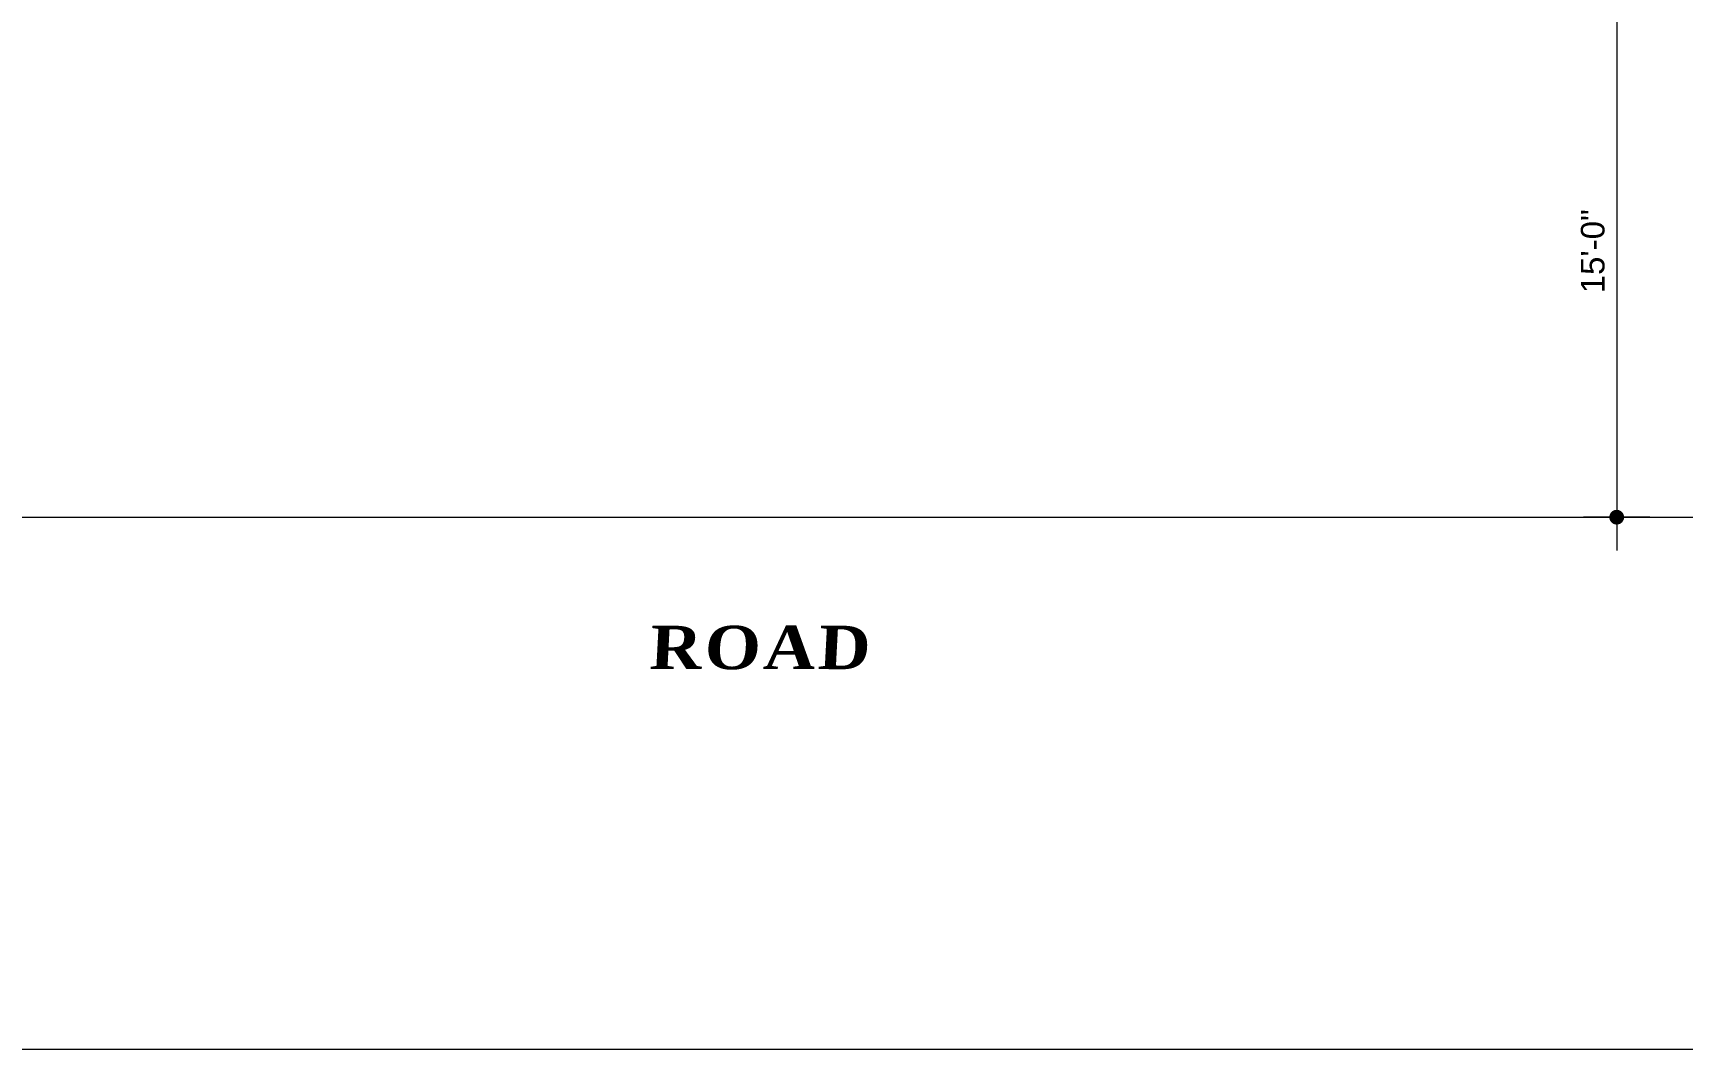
# Model space of a CAD drawing. Header units: feet. Extents: x -12602 to -9993, y 30446 to 32076.
# Drawn here: x -12010 to -11452, y 30446 to 30790 of the extents above; entities that cross this region are included whole.
import ezdxf

# ---------------------------------------------------------------- set-up
doc = ezdxf.new("R2010")
doc.units = ezdxf.units.FT
for name, color, linetype, lineweight in [('DIM', 140, 'Continuous', 20), ('LINE', 121, 'Continuous', 20), ('WALL_1', 86, 'Continuous', 40)]:
    doc.layers.add(name, color=color, linetype=linetype, lineweight=lineweight)
doc.styles.add('BABUL', font='arial.ttf', dxfattribs={"height": 8})
doc.dimstyles.new('GOURI', dxfattribs={"dimtxt": 8, "dimasz": 2, "dimexe": 0.18, "dimexo": 0.0625, "dimgap": 4, "dimtad": 1, "dimdec": 0, "dimlfac": -1, "dimzin": 3, "dimdsep": 46, "dimlunit": 4, "dimtxsty": 'BABUL', "dimblk": 'RANI', "dimcen": 0.09, "dimse1": 1, "dimse2": 1, "dimclrd": 256, "dimclre": 256, "dimclrt": 256, "dimadec": 0, "dimazin": 0, "dimtfac": 1, "dimtdec": 0, "dimtix": 1, "dimtmove": 0, "dimatfit": 0, "dimfxl": 1, "dimtolj": 1, "dimtzin": 0, "dimlwd": 15, "dimlwe": 5, "dimarcsym": 0})

# ---------------------------------------------------------------- blocks, each defined once
blk = doc.blocks.new('RANI')
at = {"layer": 'DIM'}
for p, q in [((0, 5.625), (0, -5.625)), ((-5.625, 0), (5.625, 0))]:
    blk.add_line(p, q, dxfattribs=at)
at = {"layer": 'DIM', "const_width": 1.25}
blk.add_lwpolyline([(-0.625, 0, 1), (0.625, 0, 1)], format="xyb", close=True, dxfattribs=at)
blk = doc.blocks.new('*D20')
at = {"layer": 'Defpoints', "color": 0, "transparency": 16777216}
for p in [(-11498.97, 30806.13), (-11498.97, 30626.13), (-11474.24, 30626.13)]:
    blk.add_point(p, dxfattribs=at)
at = {"layer": 'DIM', "lineweight": 15, "transparency": 16777216}
blk.add_line((-11474.24, 30804.13), (-11474.24, 30628.13), dxfattribs=at)
at = {"layer": 'DIM', "lineweight": 15, "transparency": 16777216, "xscale": 2, "yscale": 2, "zscale": 2}
for p, rotation in [((-11474.24, 30806.13), 90), ((-11474.24, 30626.13), 270)]:
    blk.add_blockref('RANI', p, dxfattribs=dict(at, rotation=rotation))
at = {"layer": 'DIM', "transparency": 16777216, "insert": (-11482.32, 30716.13), "char_height": 8, "attachment_point": 5, "rotation": 90, "style": 'BABUL'}
blk.add_mtext('\\A1;15\'-0"', dxfattribs=at)

msp = doc.modelspace()

# ---------------------------------------------------------------- linework, layer by layer
at = {"layer": 'LINE'}
for points in [[(-12033.76, 30626.13), (-11433.76, 30626.13), (-11433.76, 31226.13)], [(-12425.63, 30626.13), (-10544.66, 30626.13)], [(-12425.63, 30446.13), (-10544.66, 30446.13)]]:
    msp.add_lwpolyline(points, dxfattribs=at)

# ---------------------------------------------------------------- texts
at = {"layer": 'WALL_1', "insert": (-11801.74, 30589.4), "char_height": 14.7, "width": 111.4609, "attachment_point": 1}
msp.add_mtext('{\\fTimes New Roman|b1|i0|c0|p18;\\Q3;\\W1.1;\\T1.05;\\C4;ROAD}', dxfattribs=at)

# ---------------------------------------------------------------- dimensions: what is measured, and where the dimension line sits
at = {"layer": 'DIM'}
dim = msp.add_linear_dim(base=(-11474.24, 30626.13), p1=(-11498.97, 30806.13), p2=(-11498.97, 30626.13), angle=90, dimstyle='GOURI', dxfattribs=at)
dim.commit()
dim.dimension.update_dxf_attribs({"geometry": '*D20', "text_midpoint": (-11482.32, 30716.13)})

doc.saveas('drawing.dxf')
